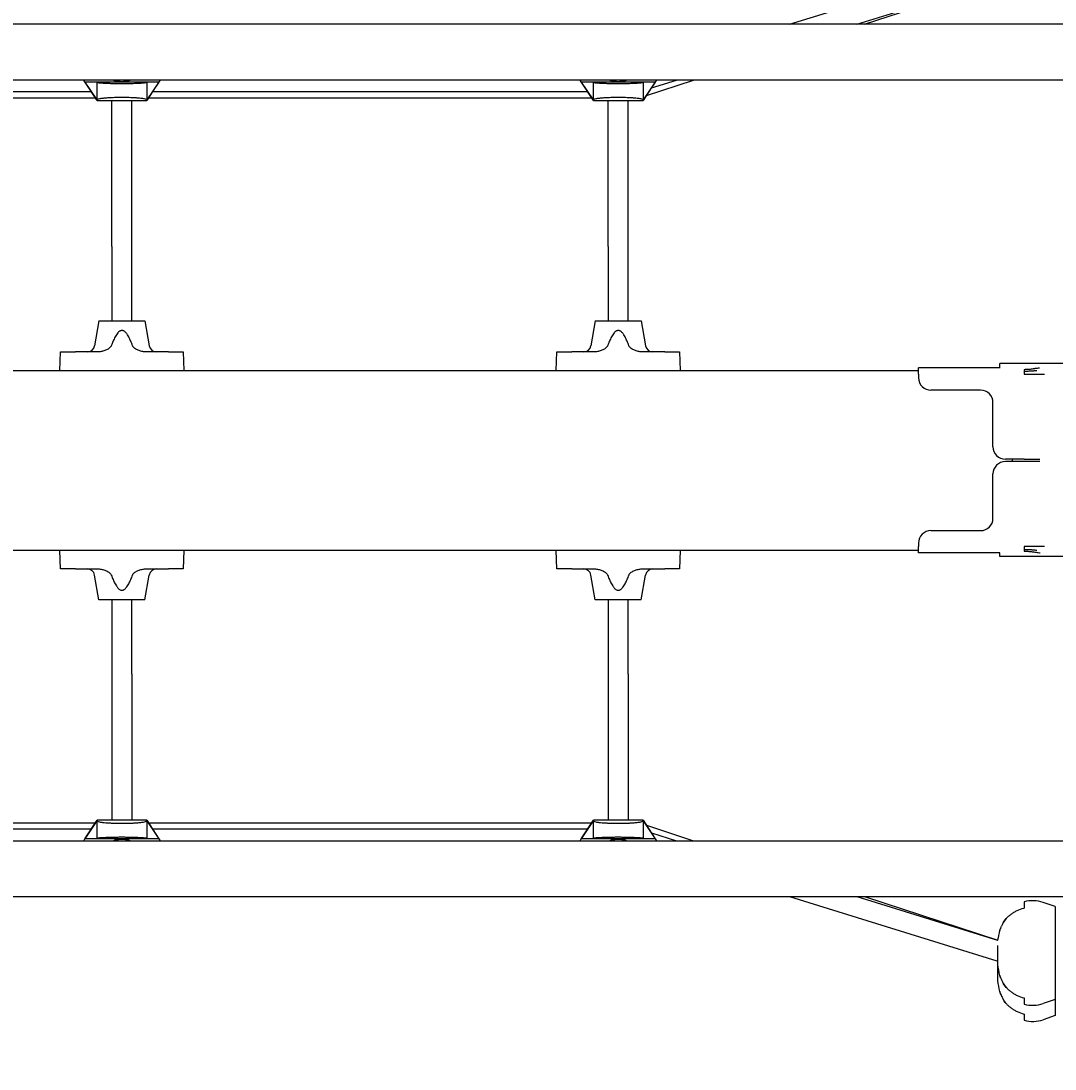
# Model space of a CAD drawing. Extents: x -13189 to 8473, y -8565 to 17872.
# Drawn here: x -881 to -48, y -91 to 754 of the extents above; entities that cross this region are included whole.
import ezdxf

# ---------------------------------------------------------------- set-up
doc = ezdxf.new("R2010")
doc.units = 0
doc.header["$LTSCALE"] = 5
doc.header["$PDMODE"] = 33
doc.header["$PDSIZE"] = 20
for name, color, linetype in [('PRODUCT', 3, 'CONTINUOUS'), ('REFERENCE', 9, 'Continuous'), ('REVIEW_REQUIRED', 30, 'Continuous')]:
    doc.layers.add(name, color=color, linetype=linetype)
doc.styles.add('LG1', font='arial.ttf', dxfattribs={"height": 185})
doc.dimstyles.new('LG_DIM', dxfattribs={"dimtxt": 185, "dimasz": 120, "dimexe": 50, "dimexo": 1, "dimgap": 50, "dimtad": 1, "dimdec": 0, "dimrnd": 10, "dimtxsty": 'LG1', "dimcen": 2.5, "dimclrt": 4, "dimadec": 4, "dimazin": 3, "dimtfac": 1, "dimtdec": 1, "dimtmove": 0, "dimatfit": 3})

# ---------------------------------------------------------------- blocks, each defined once
blk = doc.blocks.new('*D5')
at = {"layer": 'REFERENCE', "color": 0, "transparency": 16777216}
for p in [(3900, 7859.68), (-2500, -5459.68), (7695.79, -5459.68)]:
    blk.add_point(p, dxfattribs=at)
at = {"layer": 'REVIEW_REQUIRED', "color": 0, "lineweight": -2, "transparency": 16777216}
for p, q in [((3901, 7859.68), (7745.79, 7859.68)), ((7695.79, 7739.68), (7695.79, 3779.28)), ((7695.79, -5339.68), (7695.79, 3130.67)), ((-2499, -5459.68), (7745.79, -5459.68))]:
    blk.add_line(p, q, dxfattribs=at)
at = {"layer": 'REVIEW_REQUIRED', "color": 0, "transparency": 16777216}
for points in [[(7675.79, 7739.68), (7715.79, 7739.68), (7695.79, 7859.68)], [(7675.79, -5339.68), (7715.79, -5339.68), (7695.79, -5459.68)]]:
    blk.add_solid(points, dxfattribs=at)
at = {"layer": 'REVIEW_REQUIRED', "color": 4, "transparency": 16777216, "insert": (7695.79, 3454.98), "char_height": 185, "attachment_point": 5, "style": 'LG1'}
blk.add_mtext('\\A1;13320 mm\\P [43\'-8 13/16"]', dxfattribs=at)
blk = doc.blocks.new('*D6')
at = {"layer": 'REFERENCE', "color": 0, "transparency": 16777216}
for p in [(3300, 5864.75), (-6041.13, -3464.75), (-3100, -3464.75)]:
    blk.add_point(p, dxfattribs=at)
at = {"layer": 'REVIEW_REQUIRED', "color": 0, "lineweight": -2, "transparency": 16777216}
for p, q in [((3299, 5864.75), (-6091.13, 5864.75)), ((-6041.13, 5744.75), (-6041.13, 2569.99)), ((-6041.13, -3344.75), (-6041.13, 1921.38)), ((-3101, -3464.75), (-6091.13, -3464.75))]:
    blk.add_line(p, q, dxfattribs=at)
at = {"layer": 'REVIEW_REQUIRED', "color": 0, "transparency": 16777216}
for points in [[(-6061.13, 5744.75), (-6021.13, 5744.75), (-6041.13, 5864.75)], [(-6061.13, -3344.75), (-6021.13, -3344.75), (-6041.13, -3464.75)]]:
    blk.add_solid(points, dxfattribs=at)
at = {"layer": 'REVIEW_REQUIRED', "color": 4, "transparency": 16777216, "insert": (-6041.13, 2245.68), "char_height": 185, "attachment_point": 5, "style": 'LG1'}
blk.add_mtext('\\A1;9330 mm\\P [30\'-7 9/16"]', dxfattribs=at)
blk = doc.blocks.new('*D7')
at = {"layer": 'REFERENCE', "color": 0, "transparency": 16777216}
for p in [(5382.03, 8873.35), (-4227.53, -147.5), (5382.03, -564.99)]:
    blk.add_point(p, dxfattribs=at)
at = {"layer": 'REVIEW_REQUIRED', "color": 0, "lineweight": -2, "transparency": 16777216}
for p, q in [((-4227.53, -146.5), (-4227.53, 8923.35)), ((5382.03, -563.99), (5382.03, 8923.35)), ((-4107.53, 8873.35), (118.72, 8873.35)), ((5262.03, 8873.35), (1506.78, 8873.35))]:
    blk.add_line(p, q, dxfattribs=at)
at = {"layer": 'REVIEW_REQUIRED', "color": 0, "transparency": 16777216}
for points in [[(-4107.53, 8893.35), (-4107.53, 8853.35), (-4227.53, 8873.35)], [(5262.03, 8893.35), (5262.03, 8853.35), (5382.03, 8873.35)]]:
    blk.add_solid(points, dxfattribs=at)
at = {"layer": 'REVIEW_REQUIRED', "color": 4, "transparency": 16777216, "insert": (812.75, 8873.35), "char_height": 185, "attachment_point": 5, "style": 'LG1'}
blk.add_mtext('\\A1;9610 mm\\P [31\'-6 5/8"]', dxfattribs=at)
blk = doc.blocks.new('Variteemalayerit')
at = {"layer": 'REVIEW_REQUIRED', "invisible_edges": 15}
blk.add_3dface([(-10000, -10000, -5), (10000, -10000, -5), (10000, 10000, -5), (-10000, 10000, -5)], dxfattribs=at)

msp = doc.modelspace()

# ---------------------------------------------------------------- linework, layer by layer
at = {"layer": 'PRODUCT', "linetype": 'Continuous', "lineweight": 0}
for p, q in [((-261.92, 751.5), (-94.99, 803.21)), ((-207.85, 751.5), (-94.24, 786.69)), ((-201.55, 751.5), (-94.22, 786.55)), ((-5, 751.5), (-2353.5, 751.5)), ((-5, 706.5), (-2353.5, 706.5)), ((-829.78, 705), (-830.76, 706.5)), ((-820, 690), (-829.78, 705)), ((-829.69, 704.95), (-829.78, 705)), ((-829.78, 705), (-770.22, 705)), ((-820.03, 690.52), (-829.69, 704.95)), ((-820, 704.74), (-829.69, 704.95)), ((-820, 690.52), (-820, 704.74)), ((-819.63, 704.56), (-820, 704.74)), ((-780, 704.74), (-780.37, 704.56)), ((-770.22, 705), (-780, 690)), ((-770.31, 704.95), (-780, 704.74)), ((-780, 704.74), (-780, 690.52)), ((-770.31, 704.95), (-779.97, 690.52)), ((-770.22, 705), (-770.31, 704.95)), ((-769.24, 706.5), (-770.22, 705)), ((-429.78, 705), (-430.76, 706.5)), ((-420, 690), (-429.78, 705)), ((-429.69, 704.95), (-429.78, 705)), ((-429.78, 705), (-370.22, 705)), ((-420.03, 690.52), (-429.69, 704.95)), ((-420, 704.74), (-429.69, 704.95)), ((-420, 690.52), (-420, 704.74)), ((-419.63, 704.56), (-420, 704.74)), ((-380, 704.74), (-380.37, 704.56)), ((-370.22, 705), (-380, 690)), ((-370.31, 704.95), (-380, 704.74)), ((-380, 704.74), (-380, 690.52)), ((-370.31, 704.95), (-379.97, 690.52)), ((-377.33, 694.09), (-339.33, 706.5)), ((-373.32, 700.24), (-353.12, 706.5)), ((-370.22, 705), (-370.31, 704.95)), ((-369.24, 706.5), (-370.22, 705)), ((-824.57, 697), (-1175.43, 697)), ((-424.57, 697), (-775.43, 697)), ((-821.3, 692), (-1178.7, 692)), ((-820, 690), (-820.03, 690.52)), ((-820, 690.52), (-820.03, 690.52)), ((-819.63, 690.89), (-820, 690.52)), ((-820, 690), (-780, 690)), ((-808, 572.31), (-808, 690)), ((-792, 572.31), (-792, 690)), ((-780.37, 690.89), (-780, 690.52)), ((-779.97, 690.52), (-780, 690.52)), ((-779.97, 690.52), (-780, 690)), ((-421.3, 692), (-778.7, 692)), ((-420, 690), (-420.03, 690.52)), ((-420, 690.52), (-420.03, 690.52)), ((-419.63, 690.89), (-420, 690.52)), ((-420, 690), (-380, 690)), ((-408, 572.31), (-408, 690)), ((-392, 572.31), (-392, 690)), ((-380.37, 690.89), (-380, 690.52)), ((-379.97, 690.52), (-380, 690.52)), ((-379.97, 690.52), (-380, 690)), ((-808, 572.31), (-808, 512.5)), ((-792, 512.5), (-792, 572.31)), ((-408, 572.31), (-408, 512.5)), ((-392, 512.5), (-392, 572.31)), ((-818.5, 512.5), (-822.03, 492.46)), ((-818.5, 512.5), (-800, 512.5)), ((-800, 512.5), (-781.5, 512.5)), ((-781.5, 512.5), (-777.97, 492.46)), ((-418.5, 512.5), (-422.03, 492.46)), ((-418.5, 512.5), (-400, 512.5)), ((-400, 512.5), (-381.5, 512.5)), ((-381.5, 512.5), (-377.97, 492.46)), ((-850, 472.5), (-849.48, 487.5)), ((-819.01, 487.5), (-837.48, 487.5)), ((-762.52, 487.5), (-780.99, 487.5)), ((-750.52, 487.5), (-750, 472.5)), ((-450, 472.5), (-449.48, 487.5)), ((-419.01, 487.5), (-437.48, 487.5)), ((-362.52, 487.5), (-380.99, 487.5)), ((-350.52, 487.5), (-350, 472.5)), ((-158, 469.38), (-158, 474.5)), ((-92.5, 474.5), (-158, 474.5)), ((-27.5, 478), (-92.5, 478)), ((-92.5, 474.42), (-92.5, 478)), ((-73, 473.09), (-73, 469.38)), ((-2242, 472.5), (-158, 472.5)), ((-158, 469.38), (-158, 466.6)), ((-108, 456.6), (-148, 456.6)), ((-98, 410.95), (-98, 446.6)), ((-73, 400.95), (-88, 400.95)), ((-73, 399.05), (-88, 399.05)), ((-82.5, 400.95), (-82.5, 399.05)), ((-98, 353.4), (-98, 389.05)), ((-148, 343.4), (-108, 343.4)), ((-158, 333.4), (-158, 330.62)), ((-158, 325.5), (-158, 330.62)), ((-73, 330.62), (-73, 326.91)), ((-158, 327.5), (-2242, 327.5)), ((-849.48, 312.5), (-850, 327.5)), ((-750, 327.5), (-750.52, 312.5)), ((-449.48, 312.5), (-450, 327.5)), ((-350, 327.5), (-350.52, 312.5)), ((-92.5, 325.5), (-158, 325.5)), ((-92.5, 322.5), (-92.5, 325.55)), ((-27.5, 322.5), (-92.5, 322.5)), ((-837.48, 312.5), (-819.01, 312.5)), ((-818.5, 287.5), (-822.03, 307.54)), ((-781.5, 287.5), (-777.97, 307.54)), ((-780.99, 312.5), (-762.52, 312.5)), ((-437.48, 312.5), (-419.01, 312.5)), ((-418.5, 287.5), (-422.03, 307.54)), ((-381.5, 287.5), (-377.97, 307.54)), ((-380.99, 312.5), (-362.52, 312.5)), ((-800, 287.5), (-818.5, 287.5)), ((-808, 287.5), (-808, 227.69)), ((-781.5, 287.5), (-800, 287.5)), ((-792, 227.69), (-792, 287.5)), ((-400, 287.5), (-418.5, 287.5)), ((-408, 287.5), (-408, 227.69)), ((-381.5, 287.5), (-400, 287.5)), ((-392, 227.69), (-392, 287.5)), ((-808, 227.69), (-808, 110)), ((-792, 227.69), (-792, 110)), ((-408, 227.69), (-408, 110)), ((-392, 227.69), (-392, 110)), ((-829.78, 95), (-820, 110)), ((-820.03, 109.48), (-820, 110)), ((-780, 110), (-820, 110)), ((-780, 110), (-770.22, 95)), ((-780, 110), (-779.97, 109.48)), ((-429.78, 95), (-420, 110)), ((-420.03, 109.48), (-420, 110)), ((-380, 110), (-420, 110)), ((-380, 110), (-370.22, 95)), ((-380, 110), (-379.97, 109.48)), ((-1178.7, 108), (-821.3, 108)), ((-1175.43, 103), (-824.57, 103)), ((-829.69, 95.05), (-820.03, 109.48)), ((-820.03, 109.48), (-820, 109.48)), ((-820, 95.26), (-820, 109.48)), ((-819.63, 109.11), (-820, 109.48)), ((-780.37, 109.11), (-780, 109.48)), ((-780, 109.48), (-780, 95.26)), ((-780, 109.48), (-779.97, 109.48)), ((-779.97, 109.48), (-770.31, 95.05)), ((-778.7, 108), (-421.3, 108)), ((-775.43, 103), (-424.57, 103)), ((-429.69, 95.05), (-420.03, 109.48)), ((-420.03, 109.48), (-420, 109.48)), ((-420, 95.26), (-420, 109.48)), ((-419.63, 109.11), (-420, 109.48)), ((-380.37, 109.11), (-380, 109.48)), ((-380, 109.48), (-380, 95.26)), ((-380, 109.48), (-379.97, 109.48)), ((-379.97, 109.48), (-370.31, 95.05)), ((-377.33, 105.91), (-339.33, 93.5)), ((-2353.5, 93.5), (-5, 93.5)), ((-830.76, 93.5), (-829.78, 95)), ((-829.78, 95), (-829.69, 95.05)), ((-770.22, 95), (-829.78, 95)), ((-829.69, 95.05), (-820, 95.26)), ((-820, 95.26), (-819.63, 95.44)), ((-780.37, 95.44), (-780, 95.26)), ((-780, 95.26), (-770.31, 95.05)), ((-770.31, 95.05), (-770.22, 95)), ((-770.22, 95), (-769.24, 93.5)), ((-430.76, 93.5), (-429.78, 95)), ((-429.78, 95), (-429.69, 95.05)), ((-370.22, 95), (-429.78, 95)), ((-429.69, 95.05), (-420, 95.26)), ((-420, 95.26), (-419.63, 95.44)), ((-380.37, 95.44), (-380, 95.26)), ((-380, 95.26), (-370.31, 95.05)), ((-373.32, 99.76), (-353.12, 93.5)), ((-370.31, 95.05), (-370.22, 95)), ((-370.22, 95), (-369.24, 93.5)), ((-2353.5, 48.5), (-5, 48.5)), ((-261.92, 48.5), (-94.99, -3.21)), ((-207.85, 48.5), (-94.24, 13.31)), ((-201.55, 48.5), (-94.22, 13.45)), ((-73, 44.2), (-73, 39.22)), ((-48, 40.5), (-57.49, 43.77)), ((-48, 40.5), (-48, -34.5)), ((-94.39, 8.98), (-94.39, -6.23)), ((-94.39, -6.23), (-94.39, -19.23)), ((-73, -33.22), (-73, -38.2)), ((-48, -34.5), (-57.49, -37.77)), ((-48, -34.5), (-48, -47.5)), ((-73, -46.22), (-73, -51.2)), ((-48, -47.5), (-57.49, -50.77))]:
    msp.add_line(p, q, dxfattribs=at)
for centre, radius, start, end in [((-800, 721), 15.99, 245.06909, 270), ((-800, 721), 15.5, 249.29415, 270), ((-800, 721), 15.5, 270, 290.70585), ((-800, 721), 15.99, 270, 294.93091), ((-400, 721), 15.99, 245.06909, 270), ((-400, 721), 15.5, 249.29415, 270), ((-400, 721), 15.5, 270, 290.70585), ((-400, 721), 15.99, 270, 294.93091), ((-827.94, 493.5), 6, 270, 350), ((-772.06, 493.5), 6, 190, 270), ((-427.94, 493.5), 6, 270, 350), ((-372.06, 493.5), 6, 190, 270), ((-827.94, 306.5), 6, 10, 90), ((-772.06, 306.5), 6, 90, 170), ((-427.94, 306.5), 6, 10, 90), ((-372.06, 306.5), 6, 90, 170), ((-800, 79), 15.99, 90, 114.93091), ((-800, 79), 15.5, 90, 110.70585), ((-800, 79), 15.99, 65.06909, 90), ((-800, 79), 15.5, 69.29415, 90), ((-400, 79), 15.99, 90, 114.93091), ((-400, 79), 15.5, 90, 110.70585), ((-400, 79), 15.99, 65.06909, 90), ((-400, 79), 15.5, 69.29415, 90), ((-65.94, 19.22), 25.96, 71, 105.77529), ((-25, 3), 70, 165.02254, 171.53279), ((-83.16, 35), 40, 252.78888, 253.69228), ((-25, 3), 70, 187.57501, 194.97746), ((-25, -10), 70, 187.57501, 194.97746), ((-65.94, -13.22), 25.96, 254.22471, 289), ((-65.94, -26.22), 25.96, 254.22471, 289)]:
    msp.add_arc(centre, radius, start, end, dxfattribs=at)
for centre, major_axis, ratio, start_param, end_param in [((-148, 466.6), (-10, 0), 0.999701, 0, 1.570796), ((-73, 470.28), (35, 0), 0.024468, 4.712389, 5.045622), ((-73, 470.28), (-37, 0), 0.024468, 1.570796, 2.0356), ((-108, 446.6), (-10, 0), 0.999701, 3.141593, 4.712389), ((-88, 410.95), (-10, 0), 0.999701, 0, 1.570796), ((-88, 389.05), (-10, 0), 0.999701, 4.712389, 6.283185), ((-73, 401.86), (37, 0), 0.024468, 4.712389, 5.06293), ((-73, 398.14), (-37, 0), 0.024468, 4.361848, 4.712389), ((-108, 353.4), (10, 0), 0.999701, 4.712389, 6.283185), ((-148, 333.4), (-10, 0), 0.999701, 4.712389, 6.283185), ((-73, 329.72), (37, 0), 0.024468, 1.105992, 1.570796), ((-73, 329.72), (35, 0), 0.024468, 1.237564, 1.570796), ((-27.13, 15.27), (66.78, 11.6), 0.701836, 2.659657, 2.702018), ((-27.13, -9.27), (-66.78, 11.6), 0.701836, 0.439574, 0.481936), ((-27.13, -22.27), (-66.78, 11.6), 0.701836, 0.439574, 0.481936)]:
    msp.add_ellipse(centre, major_axis=major_axis, ratio=ratio, start_param=start_param, end_param=end_param, dxfattribs=at)
for points, knots in [([(-819.63, 704.56), (-819.48, 704.52), (-819.28, 704.48), (-818.78, 704.41), (-818.48, 704.37), (-817.76, 704.29), (-817.34, 704.26), (-816.36, 704.18), (-815.81, 704.15), (-814.52, 704.08), (-813.79, 704.04), (-812.52, 703.99), (-812.07, 703.97), (-811.08, 703.94), (-810.56, 703.92), (-809.41, 703.89), (-808.8, 703.88), (-807.77, 703.85), (-807.42, 703.85), (-806.66, 703.83), (-806.27, 703.83), (-805.45, 703.81), (-805.01, 703.81), (-804.1, 703.8), (-803.63, 703.79), (-802.65, 703.79), (-802.14, 703.78), (-801.35, 703.78), (-801.08, 703.78), (-800.54, 703.78), (-800.27, 703.78), (-800, 703.78)], [0.01047501, 0.01047501, 0.01047501, 0.01047501, 0.01693541, 0.01693541, 0.02339581, 0.02339581, 0.02985621, 0.02985621, 0.03631661, 0.03631661, 0.04277702, 0.04277702, 0.04600722, 0.04600722, 0.04923742, 0.04923742, 0.05246762, 0.05246762, 0.05408272, 0.05408272, 0.05569782, 0.05569782, 0.05731292, 0.05731292, 0.05892802, 0.05892802, 0.06054312, 0.06054312, 0.06135067, 0.06135067, 0.06215822, 0.06215822, 0.06215822, 0.06215822]), ([(-800, 703.78), (-799.73, 703.78), (-799.46, 703.78), (-798.91, 703.78), (-798.64, 703.78), (-797.84, 703.78), (-797.33, 703.79), (-796.58, 703.79), (-796.33, 703.79), (-795.85, 703.8), (-795.62, 703.8), (-794.94, 703.81), (-794.51, 703.81), (-793.68, 703.83), (-793.28, 703.83), (-792.53, 703.85), (-792.17, 703.85), (-791.15, 703.88), (-790.53, 703.89), (-789.38, 703.92), (-788.85, 703.94), (-787.88, 703.97), (-787.43, 703.99), (-786.17, 704.04), (-785.45, 704.08), (-784.17, 704.15), (-783.62, 704.19), (-782.89, 704.24), (-782.67, 704.26), (-782.25, 704.3), (-782.05, 704.31), (-781.15, 704.41), (-780.67, 704.48), (-780.37, 704.56)], [0.06215822, 0.06215822, 0.06215822, 0.06215822, 0.0629713, 0.0629713, 0.06378437, 0.06378437, 0.06541052, 0.06541052, 0.0662236, 0.0662236, 0.06703667, 0.06703667, 0.06866282, 0.06866282, 0.07028897, 0.07028897, 0.07191512, 0.07191512, 0.07516742, 0.07516742, 0.07841972, 0.07841972, 0.08167202, 0.08167202, 0.08817662, 0.08817662, 0.09468122, 0.09468122, 0.09793352, 0.09793352, 0.10118582, 0.10118582, 0.11419502, 0.11419502, 0.11419502, 0.11419502]), ([(-419.63, 704.56), (-419.48, 704.52), (-419.28, 704.48), (-418.78, 704.41), (-418.48, 704.37), (-417.76, 704.29), (-417.34, 704.26), (-416.36, 704.18), (-415.81, 704.15), (-414.52, 704.08), (-413.79, 704.04), (-412.52, 703.99), (-412.07, 703.97), (-411.08, 703.94), (-410.56, 703.92), (-409.41, 703.89), (-408.8, 703.88), (-407.77, 703.85), (-407.42, 703.85), (-406.66, 703.83), (-406.27, 703.83), (-405.45, 703.81), (-405.01, 703.81), (-404.1, 703.8), (-403.63, 703.79), (-402.65, 703.79), (-402.14, 703.78), (-401.35, 703.78), (-401.08, 703.78), (-400.54, 703.78), (-400.27, 703.78), (-400, 703.78)], [0.01047501, 0.01047501, 0.01047501, 0.01047501, 0.01693541, 0.01693541, 0.02339581, 0.02339581, 0.02985621, 0.02985621, 0.03631661, 0.03631661, 0.04277702, 0.04277702, 0.04600722, 0.04600722, 0.04923742, 0.04923742, 0.05246762, 0.05246762, 0.05408272, 0.05408272, 0.05569782, 0.05569782, 0.05731292, 0.05731292, 0.05892802, 0.05892802, 0.06054312, 0.06054312, 0.06135067, 0.06135067, 0.06215822, 0.06215822, 0.06215822, 0.06215822]), ([(-400, 703.78), (-399.73, 703.78), (-399.46, 703.78), (-398.91, 703.78), (-398.64, 703.78), (-397.84, 703.78), (-397.33, 703.79), (-396.58, 703.79), (-396.33, 703.79), (-395.85, 703.8), (-395.62, 703.8), (-394.94, 703.81), (-394.51, 703.81), (-393.68, 703.83), (-393.28, 703.83), (-392.53, 703.85), (-392.17, 703.85), (-391.15, 703.88), (-390.53, 703.89), (-389.38, 703.92), (-388.85, 703.94), (-387.88, 703.97), (-387.43, 703.99), (-386.17, 704.04), (-385.45, 704.08), (-384.17, 704.15), (-383.62, 704.19), (-382.89, 704.24), (-382.67, 704.26), (-382.25, 704.3), (-382.05, 704.31), (-381.15, 704.41), (-380.67, 704.48), (-380.37, 704.56)], [0.06215822, 0.06215822, 0.06215822, 0.06215822, 0.0629713, 0.0629713, 0.06378437, 0.06378437, 0.06541052, 0.06541052, 0.0662236, 0.0662236, 0.06703667, 0.06703667, 0.06866282, 0.06866282, 0.07028897, 0.07028897, 0.07191512, 0.07191512, 0.07516742, 0.07516742, 0.07841972, 0.07841972, 0.08167202, 0.08167202, 0.08817662, 0.08817662, 0.09468122, 0.09468122, 0.09793352, 0.09793352, 0.10118582, 0.10118582, 0.11419502, 0.11419502, 0.11419502, 0.11419502]), ([(-800, 692.44), (-800.54, 692.44), (-801.08, 692.44), (-801.87, 692.44), (-802.14, 692.43), (-802.65, 692.43), (-802.91, 692.42), (-803.65, 692.41), (-804.12, 692.4), (-804.81, 692.39), (-805.03, 692.38), (-805.46, 692.37), (-805.68, 692.37), (-806.7, 692.34), (-807.44, 692.31), (-808.47, 692.26), (-808.8, 692.25), (-809.42, 692.22), (-809.72, 692.2), (-810.58, 692.15), (-811.1, 692.12), (-812.08, 692.06), (-812.53, 692.02), (-813.38, 691.95), (-813.77, 691.92), (-814.51, 691.85), (-814.85, 691.81), (-815.81, 691.7), (-816.37, 691.63), (-817.34, 691.48), (-817.76, 691.41), (-818.84, 691.19), (-819.33, 691.04), (-819.63, 690.89)], [0.06175443, 0.06175443, 0.06175443, 0.06175443, 0.06334678, 0.06334678, 0.06414295, 0.06414295, 0.06493913, 0.06493913, 0.06653147, 0.06653147, 0.06732765, 0.06732765, 0.06812382, 0.06812382, 0.07130852, 0.07130852, 0.07290086, 0.07290086, 0.07449321, 0.07449321, 0.0776779, 0.0776779, 0.0808626, 0.0808626, 0.08404729, 0.08404729, 0.08723199, 0.08723199, 0.09360138, 0.09360138, 0.09997077, 0.09997077, 0.11270954, 0.11270954, 0.11270954, 0.11270954]), ([(-780.37, 690.89), (-780.67, 691.04), (-781.15, 691.19), (-782.22, 691.41), (-782.64, 691.48), (-783.36, 691.59), (-783.62, 691.63), (-784.18, 691.7), (-784.48, 691.74), (-785.44, 691.84), (-786.16, 691.91), (-787.42, 692.02), (-787.86, 692.05), (-788.83, 692.12), (-789.36, 692.15), (-790.21, 692.2), (-790.51, 692.21), (-791.14, 692.25), (-791.47, 692.26), (-792.5, 692.31), (-793.24, 692.33), (-794.49, 692.37), (-794.93, 692.38), (-795.84, 692.4), (-796.32, 692.41), (-797.07, 692.42), (-797.33, 692.43), (-797.84, 692.43), (-798.11, 692.44), (-798.64, 692.44), (-798.91, 692.44), (-799.45, 692.44), (-799.73, 692.44), (-800, 692.44)], [0.01043898, 0.01043898, 0.01043898, 0.01043898, 0.02326784, 0.02326784, 0.02968227, 0.02968227, 0.03288949, 0.03288949, 0.03609671, 0.03609671, 0.04251114, 0.04251114, 0.04571835, 0.04571835, 0.04892557, 0.04892557, 0.05052918, 0.05052918, 0.05213278, 0.05213278, 0.05534, 0.05534, 0.05694361, 0.05694361, 0.05854722, 0.05854722, 0.05934902, 0.05934902, 0.06015082, 0.06015082, 0.06095263, 0.06095263, 0.06175443, 0.06175443, 0.06175443, 0.06175443]), ([(-400, 692.44), (-400.54, 692.44), (-401.08, 692.44), (-401.87, 692.44), (-402.14, 692.43), (-402.65, 692.43), (-402.91, 692.42), (-403.65, 692.41), (-404.12, 692.4), (-404.81, 692.39), (-405.03, 692.38), (-405.46, 692.37), (-405.68, 692.37), (-406.7, 692.34), (-407.44, 692.31), (-408.47, 692.26), (-408.8, 692.25), (-409.42, 692.22), (-409.72, 692.2), (-410.58, 692.15), (-411.1, 692.12), (-412.08, 692.06), (-412.53, 692.02), (-413.38, 691.95), (-413.77, 691.92), (-414.51, 691.85), (-414.85, 691.81), (-415.81, 691.7), (-416.37, 691.63), (-417.34, 691.48), (-417.76, 691.41), (-418.84, 691.19), (-419.33, 691.04), (-419.63, 690.89)], [0.06175443, 0.06175443, 0.06175443, 0.06175443, 0.06334678, 0.06334678, 0.06414295, 0.06414295, 0.06493913, 0.06493913, 0.06653147, 0.06653147, 0.06732765, 0.06732765, 0.06812382, 0.06812382, 0.07130852, 0.07130852, 0.07290086, 0.07290086, 0.07449321, 0.07449321, 0.0776779, 0.0776779, 0.0808626, 0.0808626, 0.08404729, 0.08404729, 0.08723199, 0.08723199, 0.09360138, 0.09360138, 0.09997077, 0.09997077, 0.11270954, 0.11270954, 0.11270954, 0.11270954]), ([(-380.37, 690.89), (-380.67, 691.04), (-381.15, 691.19), (-382.22, 691.41), (-382.64, 691.48), (-383.36, 691.59), (-383.62, 691.63), (-384.18, 691.7), (-384.48, 691.74), (-385.44, 691.84), (-386.16, 691.91), (-387.42, 692.02), (-387.86, 692.05), (-388.83, 692.12), (-389.36, 692.15), (-390.21, 692.2), (-390.51, 692.21), (-391.14, 692.25), (-391.47, 692.26), (-392.5, 692.31), (-393.24, 692.33), (-394.49, 692.37), (-394.93, 692.38), (-395.84, 692.4), (-396.32, 692.41), (-397.07, 692.42), (-397.33, 692.43), (-397.84, 692.43), (-398.11, 692.44), (-398.64, 692.44), (-398.91, 692.44), (-399.45, 692.44), (-399.73, 692.44), (-400, 692.44)], [0.01043898, 0.01043898, 0.01043898, 0.01043898, 0.02326784, 0.02326784, 0.02968227, 0.02968227, 0.03288949, 0.03288949, 0.03609671, 0.03609671, 0.04251114, 0.04251114, 0.04571835, 0.04571835, 0.04892557, 0.04892557, 0.05052918, 0.05052918, 0.05213278, 0.05213278, 0.05534, 0.05534, 0.05694361, 0.05694361, 0.05854722, 0.05854722, 0.05934902, 0.05934902, 0.06015082, 0.06015082, 0.06095263, 0.06095263, 0.06175443, 0.06175443, 0.06175443, 0.06175443]), ([(-800, 504.7), (-800.16, 504.7), (-800.33, 504.68), (-800.65, 504.63), (-800.81, 504.59), (-801.12, 504.48), (-801.27, 504.41), (-801.57, 504.27), (-801.71, 504.18), (-802.12, 503.92), (-802.38, 503.71), (-802.86, 503.27), (-803.08, 503.03), (-803.72, 502.3), (-804.1, 501.77), (-804.81, 500.68), (-805.14, 500.12), (-806.07, 498.41), (-806.62, 497.24), (-807.64, 494.87), (-808.11, 493.67), (-808.56, 492.46)], [0.0215087, 0.0215087, 0.0215087, 0.0215087, 0.02199305, 0.02199305, 0.0224774, 0.0224774, 0.02296175, 0.02296175, 0.0234461, 0.0234461, 0.0244148, 0.0244148, 0.0253835, 0.0253835, 0.0273209, 0.0273209, 0.0292583, 0.0292583, 0.0331331, 0.0331331, 0.03700791, 0.03700791, 0.03700791, 0.03700791]), ([(-791.44, 492.46), (-791.89, 493.67), (-792.36, 494.88), (-793.39, 497.25), (-793.93, 498.42), (-794.86, 500.12), (-795.18, 500.68), (-795.71, 501.49), (-795.9, 501.76), (-796.29, 502.28), (-796.49, 502.54), (-796.92, 503.03), (-797.14, 503.27), (-797.62, 503.71), (-797.88, 503.91), (-798.43, 504.27), (-798.72, 504.43), (-799.19, 504.59), (-799.35, 504.63), (-799.67, 504.68), (-799.84, 504.7), (-800, 504.7)], [0.0059664, 0.0059664, 0.0059664, 0.0059664, 0.00985198, 0.00985198, 0.01373755, 0.01373755, 0.01568034, 0.01568034, 0.01665173, 0.01665173, 0.01762312, 0.01762312, 0.01859452, 0.01859452, 0.01956591, 0.01956591, 0.0205373, 0.0205373, 0.021023, 0.021023, 0.0215087, 0.0215087, 0.0215087, 0.0215087]), ([(-400, 504.7), (-400.16, 504.7), (-400.33, 504.68), (-400.65, 504.63), (-400.81, 504.59), (-401.12, 504.48), (-401.27, 504.41), (-401.57, 504.27), (-401.71, 504.18), (-402.12, 503.92), (-402.38, 503.71), (-402.86, 503.27), (-403.08, 503.03), (-403.72, 502.3), (-404.1, 501.77), (-404.81, 500.68), (-405.14, 500.12), (-406.07, 498.41), (-406.62, 497.24), (-407.64, 494.87), (-408.11, 493.67), (-408.56, 492.46)], [0.0215087, 0.0215087, 0.0215087, 0.0215087, 0.02199305, 0.02199305, 0.0224774, 0.0224774, 0.02296175, 0.02296175, 0.0234461, 0.0234461, 0.0244148, 0.0244148, 0.0253835, 0.0253835, 0.0273209, 0.0273209, 0.0292583, 0.0292583, 0.0331331, 0.0331331, 0.03700791, 0.03700791, 0.03700791, 0.03700791]), ([(-391.44, 492.46), (-391.89, 493.67), (-392.36, 494.88), (-393.39, 497.25), (-393.93, 498.42), (-394.86, 500.12), (-395.18, 500.68), (-395.71, 501.49), (-395.9, 501.76), (-396.29, 502.28), (-396.49, 502.54), (-396.92, 503.03), (-397.14, 503.27), (-397.62, 503.71), (-397.88, 503.91), (-398.43, 504.27), (-398.72, 504.43), (-399.19, 504.59), (-399.35, 504.63), (-399.67, 504.68), (-399.84, 504.7), (-400, 504.7)], [0.0059664, 0.0059664, 0.0059664, 0.0059664, 0.00985198, 0.00985198, 0.01373755, 0.01373755, 0.01568034, 0.01568034, 0.01665173, 0.01665173, 0.01762312, 0.01762312, 0.01859452, 0.01859452, 0.01956591, 0.01956591, 0.0205373, 0.0205373, 0.021023, 0.021023, 0.0215087, 0.0215087, 0.0215087, 0.0215087]), ([(-808.56, 492.46), (-808.65, 492.22), (-808.77, 492), (-809.05, 491.58), (-809.21, 491.38), (-809.72, 490.82), (-810.11, 490.49), (-810.92, 489.9), (-811.35, 489.63), (-812.24, 489.15), (-812.69, 488.93), (-813.61, 488.54), (-814.08, 488.37), (-815.03, 488.06), (-815.52, 487.93), (-817, 487.62), (-818, 487.5), (-819.01, 487.5)], [0, 0, 0, 0, 0.00075467, 0.00075467, 0.00150935, 0.00150935, 0.0030187, 0.0030187, 0.00452805, 0.00452805, 0.00603739, 0.00603739, 0.00754674, 0.00754674, 0.00905609, 0.00905609, 0.01207479, 0.01207479, 0.01207479, 0.01207479]), ([(-780.99, 487.5), (-782, 487.5), (-783, 487.62), (-784.46, 487.93), (-784.95, 488.06), (-785.91, 488.36), (-786.39, 488.54), (-787.31, 488.93), (-787.76, 489.14), (-788.64, 489.62), (-789.06, 489.89), (-789.87, 490.48), (-790.27, 490.81), (-790.78, 491.37), (-790.95, 491.57), (-791.23, 491.99), (-791.35, 492.22), (-791.44, 492.46)], [0, 0, 0, 0, 0.00300119, 0.00300119, 0.00450179, 0.00450179, 0.00600239, 0.00600239, 0.00750298, 0.00750298, 0.00900358, 0.00900358, 0.01050418, 0.01050418, 0.01125447, 0.01125447, 0.01200477, 0.01200477, 0.01200477, 0.01200477]), ([(-408.56, 492.46), (-408.65, 492.22), (-408.77, 492), (-409.05, 491.58), (-409.21, 491.38), (-409.72, 490.82), (-410.11, 490.49), (-410.92, 489.9), (-411.35, 489.63), (-412.24, 489.15), (-412.69, 488.93), (-413.61, 488.54), (-414.08, 488.37), (-415.03, 488.06), (-415.52, 487.93), (-417, 487.62), (-418, 487.5), (-419.01, 487.5)], [0, 0, 0, 0, 0.00075467, 0.00075467, 0.00150935, 0.00150935, 0.0030187, 0.0030187, 0.00452805, 0.00452805, 0.00603739, 0.00603739, 0.00754674, 0.00754674, 0.00905609, 0.00905609, 0.01207479, 0.01207479, 0.01207479, 0.01207479]), ([(-380.99, 487.5), (-382, 487.5), (-383, 487.62), (-384.46, 487.93), (-384.95, 488.06), (-385.91, 488.36), (-386.39, 488.54), (-387.31, 488.93), (-387.76, 489.14), (-388.64, 489.62), (-389.06, 489.89), (-389.87, 490.48), (-390.27, 490.81), (-390.78, 491.37), (-390.95, 491.57), (-391.23, 491.99), (-391.35, 492.22), (-391.44, 492.46)], [0, 0, 0, 0, 0.00300119, 0.00300119, 0.00450179, 0.00450179, 0.00600239, 0.00600239, 0.00750298, 0.00750298, 0.00900358, 0.00900358, 0.01050418, 0.01050418, 0.01125447, 0.01125447, 0.01200477, 0.01200477, 0.01200477, 0.01200477]), ([(-60.43, 474.42), (-60.49, 474.42), (-60.56, 474.41), (-61.25, 474.35), (-61.87, 474.28), (-63.05, 474.11), (-63.61, 474.02), (-64.43, 473.89), (-64.7, 473.85), (-65.1, 473.78), (-65.22, 473.76), (-65.48, 473.73), (-65.61, 473.71), (-66.73, 473.54), (-67.83, 473.41), (-70.25, 473.2), (-71.57, 473.13), (-73, 473.09)], [0.1124108, 0.1124108, 0.1124108, 0.1124108, 0.125, 0.125, 0.25, 0.25, 0.375, 0.375, 0.4375, 0.4375, 0.46875, 0.46875, 0.5, 0.5, 0.75, 0.75, 1, 1, 1, 1]), ([(-62.62, 472.3), (-63.15, 472.26), (-63.67, 472.21), (-64.43, 472.13), (-64.7, 472.11), (-65.1, 472.07), (-65.22, 472.06), (-65.48, 472.04), (-65.61, 472.02), (-66.73, 471.93), (-67.83, 471.85), (-70.25, 471.72), (-71.57, 471.68), (-73, 471.66)], [0.261877, 0.261877, 0.261877, 0.261877, 0.375, 0.375, 0.4375, 0.4375, 0.46875, 0.46875, 0.5, 0.5, 0.75, 0.75, 1, 1, 1, 1]), ([(-73, 328.34), (-71.55, 328.32), (-70.23, 328.28), (-68.41, 328.18), (-67.83, 328.15), (-67.01, 328.09), (-66.75, 328.07), (-66.36, 328.04), (-66.17, 328.02), (-65.95, 328.01), (-65.86, 328), (-65.8, 327.99), (-65.77, 327.99), (-64.77, 327.9), (-63.73, 327.79), (-62.62, 327.7)], [0, 0, 0, 0, 0.25, 0.25, 0.375, 0.375, 0.4375, 0.4375, 0.46875, 0.484375, 0.4921875, 0.4921875, 0.5, 0.5, 0.7369675, 0.7369675, 0.7369675, 0.7369675]), ([(-73, 326.91), (-71.55, 326.87), (-70.23, 326.79), (-68.41, 326.64), (-67.83, 326.58), (-67.01, 326.48), (-66.75, 326.45), (-66.36, 326.4), (-66.23, 326.38), (-66.04, 326.36), (-65.98, 326.35), (-65.89, 326.33), (-65.86, 326.33), (-65.8, 326.32), (-65.77, 326.32), (-64.71, 326.16), (-63.61, 325.97), (-61.84, 325.72), (-61.23, 325.65), (-60.41, 325.57), (-60.21, 325.56), (-60.02, 325.55)], [0, 0, 0, 0, 0.25, 0.25, 0.375, 0.375, 0.4375, 0.4375, 0.46875, 0.46875, 0.484375, 0.484375, 0.4921875, 0.4921875, 0.5, 0.5, 0.75, 0.75, 0.875, 0.875, 0.913429, 0.913429, 0.913429, 0.913429]), ([(-819.01, 312.5), (-818, 312.5), (-817, 312.38), (-815.54, 312.07), (-815.05, 311.94), (-814.09, 311.64), (-813.61, 311.46), (-812.69, 311.07), (-812.24, 310.86), (-811.36, 310.38), (-810.94, 310.11), (-810.13, 309.52), (-809.73, 309.19), (-809.22, 308.63), (-809.05, 308.43), (-808.77, 308.01), (-808.65, 307.78), (-808.56, 307.54)], [0, 0, 0, 0, 0.00300119, 0.00300119, 0.00450179, 0.00450179, 0.00600239, 0.00600239, 0.00750298, 0.00750298, 0.00900358, 0.00900358, 0.01050418, 0.01050418, 0.01125447, 0.01125447, 0.01200477, 0.01200477, 0.01200477, 0.01200477]), ([(-808.56, 307.54), (-808.11, 306.33), (-807.64, 305.12), (-806.61, 302.75), (-806.07, 301.58), (-805.14, 299.88), (-804.82, 299.32), (-804.29, 298.51), (-804.1, 298.24), (-803.71, 297.72), (-803.51, 297.46), (-803.08, 296.97), (-802.86, 296.73), (-802.38, 296.29), (-802.12, 296.09), (-801.57, 295.73), (-801.28, 295.57), (-800.81, 295.41), (-800.65, 295.37), (-800.33, 295.32), (-800.16, 295.3), (-800, 295.3)], [0.0059664, 0.0059664, 0.0059664, 0.0059664, 0.00985198, 0.00985198, 0.01373755, 0.01373755, 0.01568034, 0.01568034, 0.01665173, 0.01665173, 0.01762312, 0.01762312, 0.01859452, 0.01859452, 0.01956591, 0.01956591, 0.0205373, 0.0205373, 0.021023, 0.021023, 0.0215087, 0.0215087, 0.0215087, 0.0215087]), ([(-800, 295.3), (-799.84, 295.3), (-799.67, 295.32), (-799.35, 295.37), (-799.19, 295.41), (-798.88, 295.52), (-798.73, 295.59), (-798.43, 295.73), (-798.29, 295.82), (-797.88, 296.08), (-797.62, 296.29), (-797.14, 296.73), (-796.92, 296.97), (-796.28, 297.7), (-795.9, 298.23), (-795.19, 299.32), (-794.86, 299.88), (-793.93, 301.59), (-793.38, 302.76), (-792.36, 305.13), (-791.89, 306.33), (-791.44, 307.54)], [0.0215087, 0.0215087, 0.0215087, 0.0215087, 0.02199305, 0.02199305, 0.0224774, 0.0224774, 0.02296175, 0.02296175, 0.0234461, 0.0234461, 0.0244148, 0.0244148, 0.0253835, 0.0253835, 0.0273209, 0.0273209, 0.0292583, 0.0292583, 0.0331331, 0.0331331, 0.03700791, 0.03700791, 0.03700791, 0.03700791]), ([(-791.44, 307.54), (-791.35, 307.78), (-791.23, 308), (-790.95, 308.42), (-790.79, 308.62), (-790.28, 309.18), (-789.89, 309.51), (-789.08, 310.1), (-788.65, 310.37), (-787.76, 310.85), (-787.31, 311.07), (-786.39, 311.46), (-785.92, 311.63), (-784.97, 311.94), (-784.48, 312.07), (-783, 312.38), (-782, 312.5), (-780.99, 312.5)], [0, 0, 0, 0, 0.00075467, 0.00075467, 0.00150935, 0.00150935, 0.0030187, 0.0030187, 0.00452805, 0.00452805, 0.00603739, 0.00603739, 0.00754674, 0.00754674, 0.00905609, 0.00905609, 0.01207479, 0.01207479, 0.01207479, 0.01207479]), ([(-419.01, 312.5), (-418, 312.5), (-417, 312.38), (-415.54, 312.07), (-415.05, 311.94), (-414.09, 311.64), (-413.61, 311.46), (-412.69, 311.07), (-412.24, 310.86), (-411.36, 310.38), (-410.94, 310.11), (-410.13, 309.52), (-409.73, 309.19), (-409.22, 308.63), (-409.05, 308.43), (-408.77, 308.01), (-408.65, 307.78), (-408.56, 307.54)], [0, 0, 0, 0, 0.00300119, 0.00300119, 0.00450179, 0.00450179, 0.00600239, 0.00600239, 0.00750298, 0.00750298, 0.00900358, 0.00900358, 0.01050418, 0.01050418, 0.01125447, 0.01125447, 0.01200477, 0.01200477, 0.01200477, 0.01200477]), ([(-408.56, 307.54), (-408.11, 306.33), (-407.64, 305.12), (-406.61, 302.75), (-406.07, 301.58), (-405.14, 299.88), (-404.82, 299.32), (-404.29, 298.51), (-404.1, 298.24), (-403.71, 297.72), (-403.51, 297.46), (-403.08, 296.97), (-402.86, 296.73), (-402.38, 296.29), (-402.12, 296.09), (-401.57, 295.73), (-401.28, 295.57), (-400.81, 295.41), (-400.65, 295.37), (-400.33, 295.32), (-400.16, 295.3), (-400, 295.3)], [0.0059664, 0.0059664, 0.0059664, 0.0059664, 0.00985198, 0.00985198, 0.01373755, 0.01373755, 0.01568034, 0.01568034, 0.01665173, 0.01665173, 0.01762312, 0.01762312, 0.01859452, 0.01859452, 0.01956591, 0.01956591, 0.0205373, 0.0205373, 0.021023, 0.021023, 0.0215087, 0.0215087, 0.0215087, 0.0215087]), ([(-400, 295.3), (-399.84, 295.3), (-399.67, 295.32), (-399.35, 295.37), (-399.19, 295.41), (-398.88, 295.52), (-398.73, 295.59), (-398.43, 295.73), (-398.29, 295.82), (-397.88, 296.08), (-397.62, 296.29), (-397.14, 296.73), (-396.92, 296.97), (-396.28, 297.7), (-395.9, 298.23), (-395.19, 299.32), (-394.86, 299.88), (-393.93, 301.59), (-393.38, 302.76), (-392.36, 305.13), (-391.89, 306.33), (-391.44, 307.54)], [0.0215087, 0.0215087, 0.0215087, 0.0215087, 0.02199305, 0.02199305, 0.0224774, 0.0224774, 0.02296175, 0.02296175, 0.0234461, 0.0234461, 0.0244148, 0.0244148, 0.0253835, 0.0253835, 0.0273209, 0.0273209, 0.0292583, 0.0292583, 0.0331331, 0.0331331, 0.03700791, 0.03700791, 0.03700791, 0.03700791]), ([(-391.44, 307.54), (-391.35, 307.78), (-391.23, 308), (-390.95, 308.42), (-390.79, 308.62), (-390.28, 309.18), (-389.89, 309.51), (-389.08, 310.1), (-388.65, 310.37), (-387.76, 310.85), (-387.31, 311.07), (-386.39, 311.46), (-385.92, 311.63), (-384.97, 311.94), (-384.48, 312.07), (-383, 312.38), (-382, 312.5), (-380.99, 312.5)], [0, 0, 0, 0, 0.00075467, 0.00075467, 0.00150935, 0.00150935, 0.0030187, 0.0030187, 0.00452805, 0.00452805, 0.00603739, 0.00603739, 0.00754674, 0.00754674, 0.00905609, 0.00905609, 0.01207479, 0.01207479, 0.01207479, 0.01207479]), ([(-819.63, 109.11), (-819.33, 108.96), (-818.85, 108.81), (-817.78, 108.59), (-817.36, 108.52), (-816.64, 108.41), (-816.38, 108.37), (-815.82, 108.3), (-815.52, 108.26), (-814.56, 108.16), (-813.84, 108.09), (-812.58, 107.98), (-812.14, 107.95), (-811.17, 107.88), (-810.64, 107.85), (-809.79, 107.8), (-809.49, 107.79), (-808.86, 107.75), (-808.53, 107.74), (-807.5, 107.69), (-806.76, 107.67), (-805.51, 107.63), (-805.07, 107.62), (-804.16, 107.6), (-803.68, 107.59), (-802.93, 107.58), (-802.67, 107.57), (-802.16, 107.57), (-801.89, 107.56), (-801.36, 107.56), (-801.09, 107.56), (-800.55, 107.56), (-800.27, 107.56), (-800, 107.56)], [0.01043898, 0.01043898, 0.01043898, 0.01043898, 0.02326784, 0.02326784, 0.02968227, 0.02968227, 0.03288949, 0.03288949, 0.03609671, 0.03609671, 0.04251114, 0.04251114, 0.04571835, 0.04571835, 0.04892557, 0.04892557, 0.05052918, 0.05052918, 0.05213278, 0.05213278, 0.05534, 0.05534, 0.05694361, 0.05694361, 0.05854722, 0.05854722, 0.05934902, 0.05934902, 0.06015082, 0.06015082, 0.06095263, 0.06095263, 0.06175443, 0.06175443, 0.06175443, 0.06175443]), ([(-800, 107.56), (-799.46, 107.56), (-798.92, 107.56), (-798.13, 107.56), (-797.86, 107.57), (-797.35, 107.57), (-797.09, 107.58), (-796.35, 107.59), (-795.88, 107.6), (-795.19, 107.61), (-794.97, 107.62), (-794.54, 107.63), (-794.32, 107.63), (-793.3, 107.66), (-792.56, 107.69), (-791.53, 107.74), (-791.2, 107.75), (-790.58, 107.78), (-790.28, 107.8), (-789.42, 107.85), (-788.9, 107.88), (-787.92, 107.94), (-787.47, 107.98), (-786.62, 108.05), (-786.23, 108.08), (-785.49, 108.15), (-785.15, 108.19), (-784.19, 108.3), (-783.63, 108.37), (-782.66, 108.52), (-782.24, 108.59), (-781.16, 108.81), (-780.67, 108.96), (-780.37, 109.11)], [0.06175443, 0.06175443, 0.06175443, 0.06175443, 0.06334678, 0.06334678, 0.06414295, 0.06414295, 0.06493913, 0.06493913, 0.06653147, 0.06653147, 0.06732765, 0.06732765, 0.06812382, 0.06812382, 0.07130852, 0.07130852, 0.07290086, 0.07290086, 0.07449321, 0.07449321, 0.0776779, 0.0776779, 0.0808626, 0.0808626, 0.08404729, 0.08404729, 0.08723199, 0.08723199, 0.09360138, 0.09360138, 0.09997077, 0.09997077, 0.11270954, 0.11270954, 0.11270954, 0.11270954]), ([(-419.63, 109.11), (-419.33, 108.96), (-418.85, 108.81), (-417.78, 108.59), (-417.36, 108.52), (-416.64, 108.41), (-416.38, 108.37), (-415.82, 108.3), (-415.52, 108.26), (-414.56, 108.16), (-413.84, 108.09), (-412.58, 107.98), (-412.14, 107.95), (-411.17, 107.88), (-410.64, 107.85), (-409.79, 107.8), (-409.49, 107.79), (-408.86, 107.75), (-408.53, 107.74), (-407.5, 107.69), (-406.76, 107.67), (-405.51, 107.63), (-405.07, 107.62), (-404.16, 107.6), (-403.68, 107.59), (-402.93, 107.58), (-402.67, 107.57), (-402.16, 107.57), (-401.89, 107.56), (-401.36, 107.56), (-401.09, 107.56), (-400.55, 107.56), (-400.27, 107.56), (-400, 107.56)], [0.01043898, 0.01043898, 0.01043898, 0.01043898, 0.02326784, 0.02326784, 0.02968227, 0.02968227, 0.03288949, 0.03288949, 0.03609671, 0.03609671, 0.04251114, 0.04251114, 0.04571835, 0.04571835, 0.04892557, 0.04892557, 0.05052918, 0.05052918, 0.05213278, 0.05213278, 0.05534, 0.05534, 0.05694361, 0.05694361, 0.05854722, 0.05854722, 0.05934902, 0.05934902, 0.06015082, 0.06015082, 0.06095263, 0.06095263, 0.06175443, 0.06175443, 0.06175443, 0.06175443]), ([(-400, 107.56), (-399.46, 107.56), (-398.92, 107.56), (-398.13, 107.56), (-397.86, 107.57), (-397.35, 107.57), (-397.09, 107.58), (-396.35, 107.59), (-395.88, 107.6), (-395.19, 107.61), (-394.97, 107.62), (-394.54, 107.63), (-394.32, 107.63), (-393.3, 107.66), (-392.56, 107.69), (-391.53, 107.74), (-391.2, 107.75), (-390.58, 107.78), (-390.28, 107.8), (-389.42, 107.85), (-388.9, 107.88), (-387.92, 107.94), (-387.47, 107.98), (-386.62, 108.05), (-386.23, 108.08), (-385.49, 108.15), (-385.15, 108.19), (-384.19, 108.3), (-383.63, 108.37), (-382.66, 108.52), (-382.24, 108.59), (-381.16, 108.81), (-380.67, 108.96), (-380.37, 109.11)], [0.06175443, 0.06175443, 0.06175443, 0.06175443, 0.06334678, 0.06334678, 0.06414295, 0.06414295, 0.06493913, 0.06493913, 0.06653147, 0.06653147, 0.06732765, 0.06732765, 0.06812382, 0.06812382, 0.07130852, 0.07130852, 0.07290086, 0.07290086, 0.07449321, 0.07449321, 0.0776779, 0.0776779, 0.0808626, 0.0808626, 0.08404729, 0.08404729, 0.08723199, 0.08723199, 0.09360138, 0.09360138, 0.09997077, 0.09997077, 0.11270954, 0.11270954, 0.11270954, 0.11270954]), ([(-800, 96.22), (-800.27, 96.22), (-800.54, 96.22), (-801.09, 96.22), (-801.36, 96.22), (-802.16, 96.22), (-802.67, 96.21), (-803.42, 96.21), (-803.67, 96.21), (-804.15, 96.2), (-804.38, 96.2), (-805.06, 96.19), (-805.49, 96.19), (-806.32, 96.17), (-806.72, 96.17), (-807.47, 96.15), (-807.83, 96.15), (-808.85, 96.12), (-809.47, 96.11), (-810.62, 96.08), (-811.15, 96.06), (-812.12, 96.03), (-812.57, 96.01), (-813.83, 95.96), (-814.55, 95.92), (-815.83, 95.85), (-816.38, 95.81), (-817.11, 95.76), (-817.33, 95.74), (-817.75, 95.7), (-817.95, 95.69), (-818.85, 95.59), (-819.33, 95.52), (-819.63, 95.44)], [0.06215822, 0.06215822, 0.06215822, 0.06215822, 0.0629713, 0.0629713, 0.06378437, 0.06378437, 0.06541052, 0.06541052, 0.0662236, 0.0662236, 0.06703667, 0.06703667, 0.06866282, 0.06866282, 0.07028897, 0.07028897, 0.07191512, 0.07191512, 0.07516742, 0.07516742, 0.07841972, 0.07841972, 0.08167202, 0.08167202, 0.08817662, 0.08817662, 0.09468122, 0.09468122, 0.09793352, 0.09793352, 0.10118582, 0.10118582, 0.11419502, 0.11419502, 0.11419502, 0.11419502]), ([(-780.37, 95.44), (-780.52, 95.48), (-780.72, 95.52), (-781.22, 95.59), (-781.52, 95.63), (-782.24, 95.71), (-782.66, 95.74), (-783.64, 95.82), (-784.19, 95.85), (-785.48, 95.92), (-786.21, 95.96), (-787.48, 96.01), (-787.93, 96.03), (-788.92, 96.06), (-789.44, 96.08), (-790.59, 96.11), (-791.2, 96.12), (-792.23, 96.15), (-792.58, 96.15), (-793.34, 96.17), (-793.73, 96.17), (-794.55, 96.19), (-794.99, 96.19), (-795.9, 96.2), (-796.37, 96.21), (-797.35, 96.21), (-797.86, 96.22), (-798.65, 96.22), (-798.92, 96.22), (-799.46, 96.22), (-799.73, 96.22), (-800, 96.22)], [0.01047501, 0.01047501, 0.01047501, 0.01047501, 0.01693541, 0.01693541, 0.02339581, 0.02339581, 0.02985621, 0.02985621, 0.03631661, 0.03631661, 0.04277702, 0.04277702, 0.04600722, 0.04600722, 0.04923742, 0.04923742, 0.05246762, 0.05246762, 0.05408272, 0.05408272, 0.05569782, 0.05569782, 0.05731292, 0.05731292, 0.05892802, 0.05892802, 0.06054312, 0.06054312, 0.06135067, 0.06135067, 0.06215822, 0.06215822, 0.06215822, 0.06215822]), ([(-400, 96.22), (-400.27, 96.22), (-400.54, 96.22), (-401.09, 96.22), (-401.36, 96.22), (-402.16, 96.22), (-402.67, 96.21), (-403.42, 96.21), (-403.67, 96.21), (-404.15, 96.2), (-404.38, 96.2), (-405.06, 96.19), (-405.49, 96.19), (-406.32, 96.17), (-406.72, 96.17), (-407.47, 96.15), (-407.83, 96.15), (-408.85, 96.12), (-409.47, 96.11), (-410.62, 96.08), (-411.15, 96.06), (-412.12, 96.03), (-412.57, 96.01), (-413.83, 95.96), (-414.55, 95.92), (-415.83, 95.85), (-416.38, 95.81), (-417.11, 95.76), (-417.33, 95.74), (-417.75, 95.7), (-417.95, 95.69), (-418.85, 95.59), (-419.33, 95.52), (-419.63, 95.44)], [0.06215822, 0.06215822, 0.06215822, 0.06215822, 0.0629713, 0.0629713, 0.06378437, 0.06378437, 0.06541052, 0.06541052, 0.0662236, 0.0662236, 0.06703667, 0.06703667, 0.06866282, 0.06866282, 0.07028897, 0.07028897, 0.07191512, 0.07191512, 0.07516742, 0.07516742, 0.07841972, 0.07841972, 0.08167202, 0.08167202, 0.08817662, 0.08817662, 0.09468122, 0.09468122, 0.09793352, 0.09793352, 0.10118582, 0.10118582, 0.11419502, 0.11419502, 0.11419502, 0.11419502]), ([(-380.37, 95.44), (-380.52, 95.48), (-380.72, 95.52), (-381.22, 95.59), (-381.52, 95.63), (-382.24, 95.71), (-382.66, 95.74), (-383.64, 95.82), (-384.19, 95.85), (-385.48, 95.92), (-386.21, 95.96), (-387.48, 96.01), (-387.93, 96.03), (-388.92, 96.06), (-389.44, 96.08), (-390.59, 96.11), (-391.2, 96.12), (-392.23, 96.15), (-392.58, 96.15), (-393.34, 96.17), (-393.73, 96.17), (-394.55, 96.19), (-394.99, 96.19), (-395.9, 96.2), (-396.37, 96.21), (-397.35, 96.21), (-397.86, 96.22), (-398.65, 96.22), (-398.92, 96.22), (-399.46, 96.22), (-399.73, 96.22), (-400, 96.22)], [0.01047501, 0.01047501, 0.01047501, 0.01047501, 0.01693541, 0.01693541, 0.02339581, 0.02339581, 0.02985621, 0.02985621, 0.03631661, 0.03631661, 0.04277702, 0.04277702, 0.04600722, 0.04600722, 0.04923742, 0.04923742, 0.05246762, 0.05246762, 0.05408272, 0.05408272, 0.05569782, 0.05569782, 0.05731292, 0.05731292, 0.05892802, 0.05892802, 0.06054312, 0.06054312, 0.06135067, 0.06135067, 0.06215822, 0.06215822, 0.06215822, 0.06215822]), ([(-90.08, 26.71), (-89.37, 28.12), (-88.46, 29.46), (-87.07, 31.05), (-86.78, 31.36), (-86.18, 31.98), (-85.86, 32.28), (-84.87, 33.18), (-84.18, 33.75), (-82.71, 34.83), (-81.94, 35.34), (-80.72, 36.06), (-80.31, 36.3), (-79.46, 36.75), (-79.02, 36.97), (-76.81, 38.01), (-74.95, 38.69), (-73, 39.22)], [0.00000056, 0.00000056, 0.00000056, 0.00000056, 0.00599976, 0.00599976, 0.00749957, 0.00749957, 0.00899937, 0.00899937, 0.01199897, 0.01199897, 0.01499857, 0.01499857, 0.01649837, 0.01649837, 0.01799817, 0.01799817, 0.02399737, 0.02399737, 0.02399737, 0.02399737]), ([(-87.16, 30.94), (-87.22, 30.88), (-87.28, 30.81), (-88.46, 29.46), (-89.37, 28.12), (-90.08, 26.71)], [0.017683201, 0.017683201, 0.017683201, 0.017683201, 0.018003575, 0.018003575, 0.024004698, 0.024004698, 0.024004698, 0.024004698]), ([(-92.62, 21.09), (-92.62, 21.09), (-92.61, 21.11), (-92.58, 21.19), (-92.55, 21.26), (-92.44, 21.5), (-92.34, 21.74), (-92.06, 22.38), (-91.89, 22.76), (-91.5, 23.65), (-91.28, 24.16), (-91.03, 24.72)], [0.009989693, 0.009989693, 0.009989693, 0.009989693, 0.011166891, 0.011166891, 0.012344089, 0.012344089, 0.014698484, 0.014698484, 0.01705288, 0.01705288, 0.019407275, 0.019407275, 0.019407275, 0.019407275]), ([(-92.3, 21.83), (-92.39, 21.63), (-92.46, 21.46), (-92.59, 21.17), (-92.62, 21.09), (-92.62, 21.09)], [0.005881557, 0.005881557, 0.005881557, 0.005881557, 0.007628502, 0.007628502, 0.009989693, 0.009989693, 0.009989693, 0.009989693]), ([(-91.64, 23.33), (-91.66, 23.29), (-91.68, 23.25), (-91.79, 22.99), (-91.88, 22.78), (-92.01, 22.5), (-92.04, 22.42), (-92.07, 22.35)], [0.002711692, 0.002711692, 0.002711692, 0.002711692, 0.002906121, 0.002906121, 0.004086716, 0.004086716, 0.004597347, 0.004597347, 0.004597347, 0.004597347]), ([(-92.62, -15.09), (-92.62, -15.09), (-92.61, -15.11), (-92.58, -15.19), (-92.55, -15.26), (-92.44, -15.5), (-92.34, -15.74), (-92.13, -16.22), (-92.05, -16.4), (-91.88, -16.78), (-91.79, -16.99), (-91.5, -17.65), (-91.28, -18.16), (-91.03, -18.72)], [0.009903066, 0.009903066, 0.009903066, 0.009903066, 0.011080336, 0.011080336, 0.012257606, 0.012257606, 0.014612146, 0.014612146, 0.015789416, 0.015789416, 0.016966686, 0.016966686, 0.019321226, 0.019321226, 0.019321226, 0.019321226]), ([(-92.53, -15.29), (-92.56, -15.23), (-92.58, -15.19), (-92.61, -15.11), (-92.62, -15.09), (-92.62, -15.09)], [0.007775605, 0.007775605, 0.007775605, 0.007775605, 0.008722541, 0.008722541, 0.009903066, 0.009903066, 0.009903066, 0.009903066]), ([(-91.64, -17.33), (-91.66, -17.29), (-91.68, -17.25), (-91.79, -16.99), (-91.88, -16.78), (-92.05, -16.39), (-92.13, -16.22), (-92.24, -15.98), (-92.27, -15.9), (-92.3, -15.83)], [0.00261979, 0.00261979, 0.00261979, 0.00261979, 0.002819918, 0.002819918, 0.004000443, 0.004000443, 0.005180967, 0.005180967, 0.005798982, 0.005798982, 0.005798982, 0.005798982]), ([(-87.16, -24.94), (-87.22, -24.88), (-87.28, -24.81), (-88.46, -23.46), (-89.37, -22.12), (-90.08, -20.71)], [0.017683201, 0.017683201, 0.017683201, 0.017683201, 0.018003575, 0.018003575, 0.024004698, 0.024004698, 0.024004698, 0.024004698]), ([(-90.08, -20.71), (-89.37, -22.12), (-88.46, -23.46), (-87.07, -25.05), (-86.78, -25.36), (-86.18, -25.98), (-85.86, -26.28), (-84.87, -27.18), (-84.18, -27.75), (-82.71, -28.83), (-81.94, -29.34), (-80.72, -30.06), (-80.31, -30.3), (-79.46, -30.75), (-79.02, -30.97), (-76.81, -32.01), (-74.95, -32.69), (-73, -33.22)], [0.00000056, 0.00000056, 0.00000056, 0.00000056, 0.00599976, 0.00599976, 0.00749957, 0.00749957, 0.00899937, 0.00899937, 0.01199897, 0.01199897, 0.01499857, 0.01499857, 0.01649837, 0.01649837, 0.01799817, 0.01799817, 0.02399737, 0.02399737, 0.02399737, 0.02399737]), ([(-92.62, -28.09), (-92.62, -28.09), (-92.61, -28.11), (-92.58, -28.19), (-92.55, -28.26), (-92.44, -28.5), (-92.34, -28.74), (-92.13, -29.22), (-92.05, -29.4), (-91.88, -29.78), (-91.79, -29.99), (-91.5, -30.65), (-91.28, -31.16), (-91.03, -31.72)], [0.009903066, 0.009903066, 0.009903066, 0.009903066, 0.011080336, 0.011080336, 0.012257606, 0.012257606, 0.014612146, 0.014612146, 0.015789416, 0.015789416, 0.016966686, 0.016966686, 0.019321226, 0.019321226, 0.019321226, 0.019321226]), ([(-92.53, -28.29), (-92.56, -28.23), (-92.58, -28.19), (-92.61, -28.11), (-92.62, -28.09), (-92.62, -28.09)], [0.007775605, 0.007775605, 0.007775605, 0.007775605, 0.008722541, 0.008722541, 0.009903066, 0.009903066, 0.009903066, 0.009903066]), ([(-91.64, -30.33), (-91.66, -30.29), (-91.68, -30.25), (-91.79, -29.99), (-91.88, -29.78), (-92.05, -29.39), (-92.13, -29.22), (-92.24, -28.98), (-92.27, -28.9), (-92.3, -28.83)], [0.00261979, 0.00261979, 0.00261979, 0.00261979, 0.002819918, 0.002819918, 0.004000443, 0.004000443, 0.005180967, 0.005180967, 0.005798982, 0.005798982, 0.005798982, 0.005798982]), ([(-87.16, -37.94), (-87.22, -37.88), (-87.28, -37.81), (-88.46, -36.46), (-89.37, -35.12), (-90.08, -33.71)], [0.017683201, 0.017683201, 0.017683201, 0.017683201, 0.018003575, 0.018003575, 0.024004698, 0.024004698, 0.024004698, 0.024004698]), ([(-90.08, -33.71), (-89.37, -35.12), (-88.46, -36.46), (-87.07, -38.05), (-86.78, -38.36), (-86.18, -38.98), (-85.86, -39.28), (-84.87, -40.18), (-84.18, -40.75), (-82.71, -41.83), (-81.94, -42.34), (-80.72, -43.06), (-80.31, -43.3), (-79.46, -43.75), (-79.02, -43.97), (-76.81, -45.01), (-74.95, -45.69), (-73, -46.22)], [0.00000056, 0.00000056, 0.00000056, 0.00000056, 0.00599976, 0.00599976, 0.00749957, 0.00749957, 0.00899937, 0.00899937, 0.01199897, 0.01199897, 0.01499857, 0.01499857, 0.01649837, 0.01649837, 0.01799817, 0.01799817, 0.02399737, 0.02399737, 0.02399737, 0.02399737])]:
    msp.add_open_spline(points, degree=3, knots=knots, dxfattribs=at)
for points in [[(-849.48, 487.5), (-849.48, 487.5), (-844.51, 487.5), (-837.48, 487.5)], [(-762.52, 487.5), (-755.49, 487.5), (-750.52, 487.5), (-750.52, 487.5)], [(-449.48, 487.5), (-449.48, 487.5), (-444.51, 487.5), (-437.48, 487.5)], [(-362.52, 487.5), (-355.49, 487.5), (-350.52, 487.5), (-350.52, 487.5)], [(-837.48, 312.5), (-844.51, 312.5), (-849.48, 312.5), (-849.48, 312.5)], [(-750.52, 312.5), (-750.52, 312.5), (-755.49, 312.5), (-762.52, 312.5)], [(-437.48, 312.5), (-444.51, 312.5), (-449.48, 312.5), (-449.48, 312.5)], [(-350.52, 312.5), (-350.52, 312.5), (-355.49, 312.5), (-362.52, 312.5)]]:
    msp.add_rational_spline(points, [1, 0.805024846194, 0.805024846194, 1], degree=3, dxfattribs=at)

# ---------------------------------------------------------------- block references
at = {"layer": 'REVIEW_REQUIRED'}
msp.add_blockref('Variteemalayerit', (-3189.1, 7872.37), dxfattribs=at)

# ---------------------------------------------------------------- dimensions: what is measured, and where the dimension line sits
dim = msp.add_linear_dim(base=(5382.03, 8873.35), p1=(-4227.53, -147.5), p2=(5382.03, -564.99), dimstyle='LG_DIM', dxfattribs=at)
dim.commit()
dim.dimension.update_dxf_attribs({"geometry": '*D7', "text_midpoint": (812.75, 8873.35), "dimtype": 160})
for base, p1, p2, picture, middle in [((7695.79, -5459.68), (3900, 7859.68), (-2500, -5459.68), '*D5', (7695.79, 3454.98)), ((-6041.1293, -3464.7467), (3300, 5864.7467), (-3100, -3464.7467), '*D6', (-6041.1293, 2245.6832))]:
    dim = msp.add_linear_dim(base=base, p1=p1, p2=p2, angle=90, dimstyle='LG_DIM', dxfattribs=at)
    dim.commit()
    dim.dimension.update_dxf_attribs({"geometry": picture, "text_midpoint": middle, "dimtype": 160})

doc.saveas('drawing.dxf')
